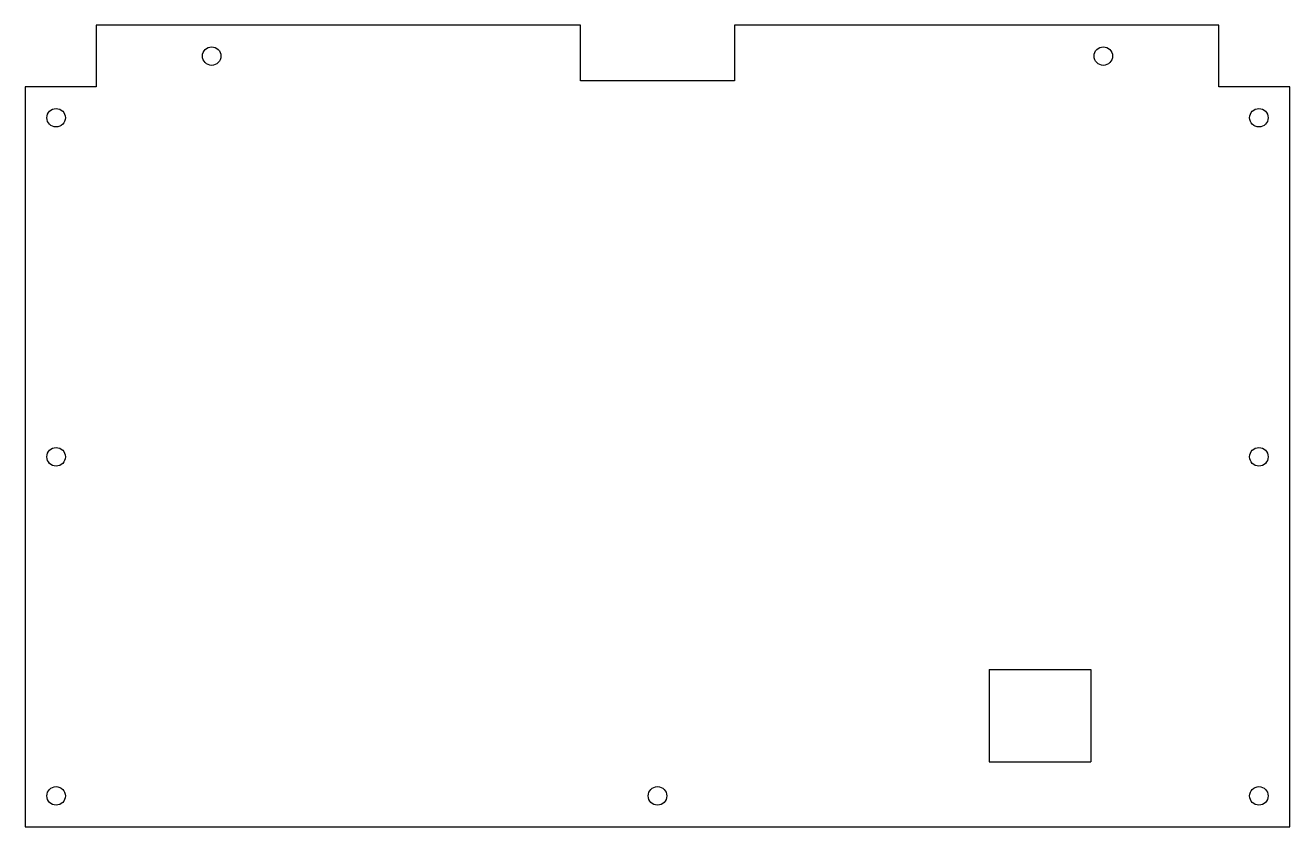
# Model space of a CAD drawing. Header units: millimetres. Extents: x -205 to 205, y -120 to 140.
import ezdxf

# ---------------------------------------------------------------- set-up
doc = ezdxf.new("R2010")
doc.units = ezdxf.units.MM

msp = doc.modelspace()

# ---------------------------------------------------------------- linework, layer by layer
at = {"color": 7, "linetype": 'Continuous', "lineweight": 25}
for p, q in [((-182, 140), (-182, 120)), ((-25, 140), (-182, 140)), ((-25, 122), (-25, 140)), ((25, 140), (25, 122)), ((182, 140), (25, 140)), ((182, 120), (182, 140)), ((-205, 120), (-205, -120)), ((-182, 120), (-205, 120)), ((25, 122), (-25, 122)), ((205, 120), (182, 120)), ((205, -120), (205, 120)), ((107.5, -69), (107.5, -99)), ((107.5, -69), (140.5, -69)), ((140.5, -69), (140.5, -99)), ((107.5, -99), (140.5, -99)), ((-205, -120), (205, -120))]:
    msp.add_line(p, q, dxfattribs=at)
for centre in [(-144.55, 130), (144.55, 130), (-195, 110), (195, 110), (-195, 0), (195, 0), (-195, -110), (0, -110), (195, -110)]:
    msp.add_circle(centre, 3, dxfattribs=at)

doc.saveas('drawing.dxf')
